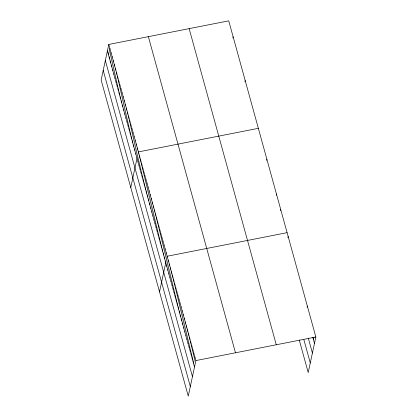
<?xml version="1.0" encoding="UTF-8"?>
<svg xmlns="http://www.w3.org/2000/svg" width="417" height="417" viewBox="0 0 417 417"><rect width="100%" height="100%" fill="white"/><g stroke="black" fill="none" stroke-linecap="round" stroke-linejoin="round"><path stroke-width="0.63" d="M108.78 44.437L101.149 80.017L188.265 396.15L195.896 360.569L108.78 44.437L228.735 20.85L315.851 336.983L308.22 372.563L299.25 339.996M108.498 54.846L109.874 48.419M109.593 58.828L110.969 52.401M110.687 62.811L112.069 56.378M111.787 66.793L113.163 60.361M112.882 70.77L114.263 64.343M113.982 74.752L115.358 68.325M115.076 78.735L116.458 72.303M116.176 82.717L117.552 76.285M117.271 86.694L118.652 80.267M118.371 90.677L119.747 84.244M119.465 94.659L120.847 88.227M120.565 98.636L121.941 92.209M121.66 102.618L123.041 96.191M122.76 106.601L124.136 100.169M123.854 110.583L125.23 104.151M124.949 114.56L126.33 108.133M126.049 118.543L127.425 112.11M127.143 122.525L128.525 116.093M128.243 126.507L129.619 120.075M129.338 130.485L130.719 124.058M130.438 134.467L131.814 128.035M131.532 138.449L132.914 132.017M132.632 142.426L134.008 135.999M133.727 146.409L135.108 139.982M134.827 150.391L136.203 143.959M135.921 154.373L137.302 147.941M130.771 187.504L138.397 151.924L258.352 128.337M138.084 162.218L139.46 155.786M139.148 166.081L140.529 159.648M140.211 169.943L141.592 163.516M141.28 173.806L142.656 167.379M142.343 177.673L143.719 171.241M143.406 181.536L144.788 175.104M144.475 185.398L145.851 178.971M145.538 189.261L146.914 182.834M146.602 193.128L147.983 186.696M147.665 196.991L149.046 190.559M148.733 200.853L150.11 194.426M149.797 204.721L151.173 198.289M150.86 208.583L152.241 202.151M151.924 212.446L153.305 206.014M152.992 216.308L154.368 209.881M154.055 220.176L155.432 213.744M155.119 224.038L156.5 217.606M156.187 227.901L157.563 221.469M157.251 231.763L158.627 225.336M158.314 235.631L159.695 229.199M159.377 239.494L160.759 233.061M160.446 243.356L161.822 236.929M161.509 247.218L162.885 240.791M162.573 251.086L163.954 244.654M163.636 254.949L165.017 248.516M164.705 258.811L166.081 252.384M159.518 291.827L167.144 256.247L287.099 232.66M166.831 266.541L168.213 260.109M167.9 270.404L169.276 263.971M168.963 274.266L170.339 267.839M170.027 278.134L171.408 271.702M171.09 281.996L172.471 275.564M172.158 285.859L173.535 279.426M173.222 289.721L174.598 283.294M174.285 293.589L175.666 287.157M175.348 297.451L176.73 291.019M176.417 301.314L177.793 294.882M232.868 37.942L233.119 36.774M177.48 305.176L178.857 298.749M178.544 309.044L179.925 302.612M179.612 312.906L180.988 306.474M180.676 316.769L182.052 310.342M181.739 320.631L183.12 314.204M182.802 324.499L184.184 318.067M183.871 328.361L185.247 321.929M184.934 332.224L186.31 325.797M185.998 336.086L187.379 329.659M187.061 339.954L188.442 333.522M188.13 343.817L189.506 337.384M244.935 81.732L245.186 80.564M189.193 347.679L190.569 341.252M190.256 351.547L191.638 345.114M191.325 355.409L192.701 348.977M192.388 359.272L193.764 352.839M193.452 363.134L194.833 356.707M266.619 160.415L266.87 159.247M276.205 195.187L276.455 194.02M280.464 210.642L280.714 209.475M287.918 237.69L288.168 236.522M307.084 307.24L307.334 306.073M313.407 339.547L313.907 337.212M195.896 360.569L315.851 336.983M312.797 337.343L314.47 343.41M308.304 338.13L312.411 353.032M303.894 339.761L310.284 362.941M189.146 28.632L276.268 344.765M148.363 36.654L235.48 352.787M107.398 50.869L194.515 367.002M105.334 60.486L192.456 376.619M103.213 70.4L190.329 386.533"/></g></svg>
